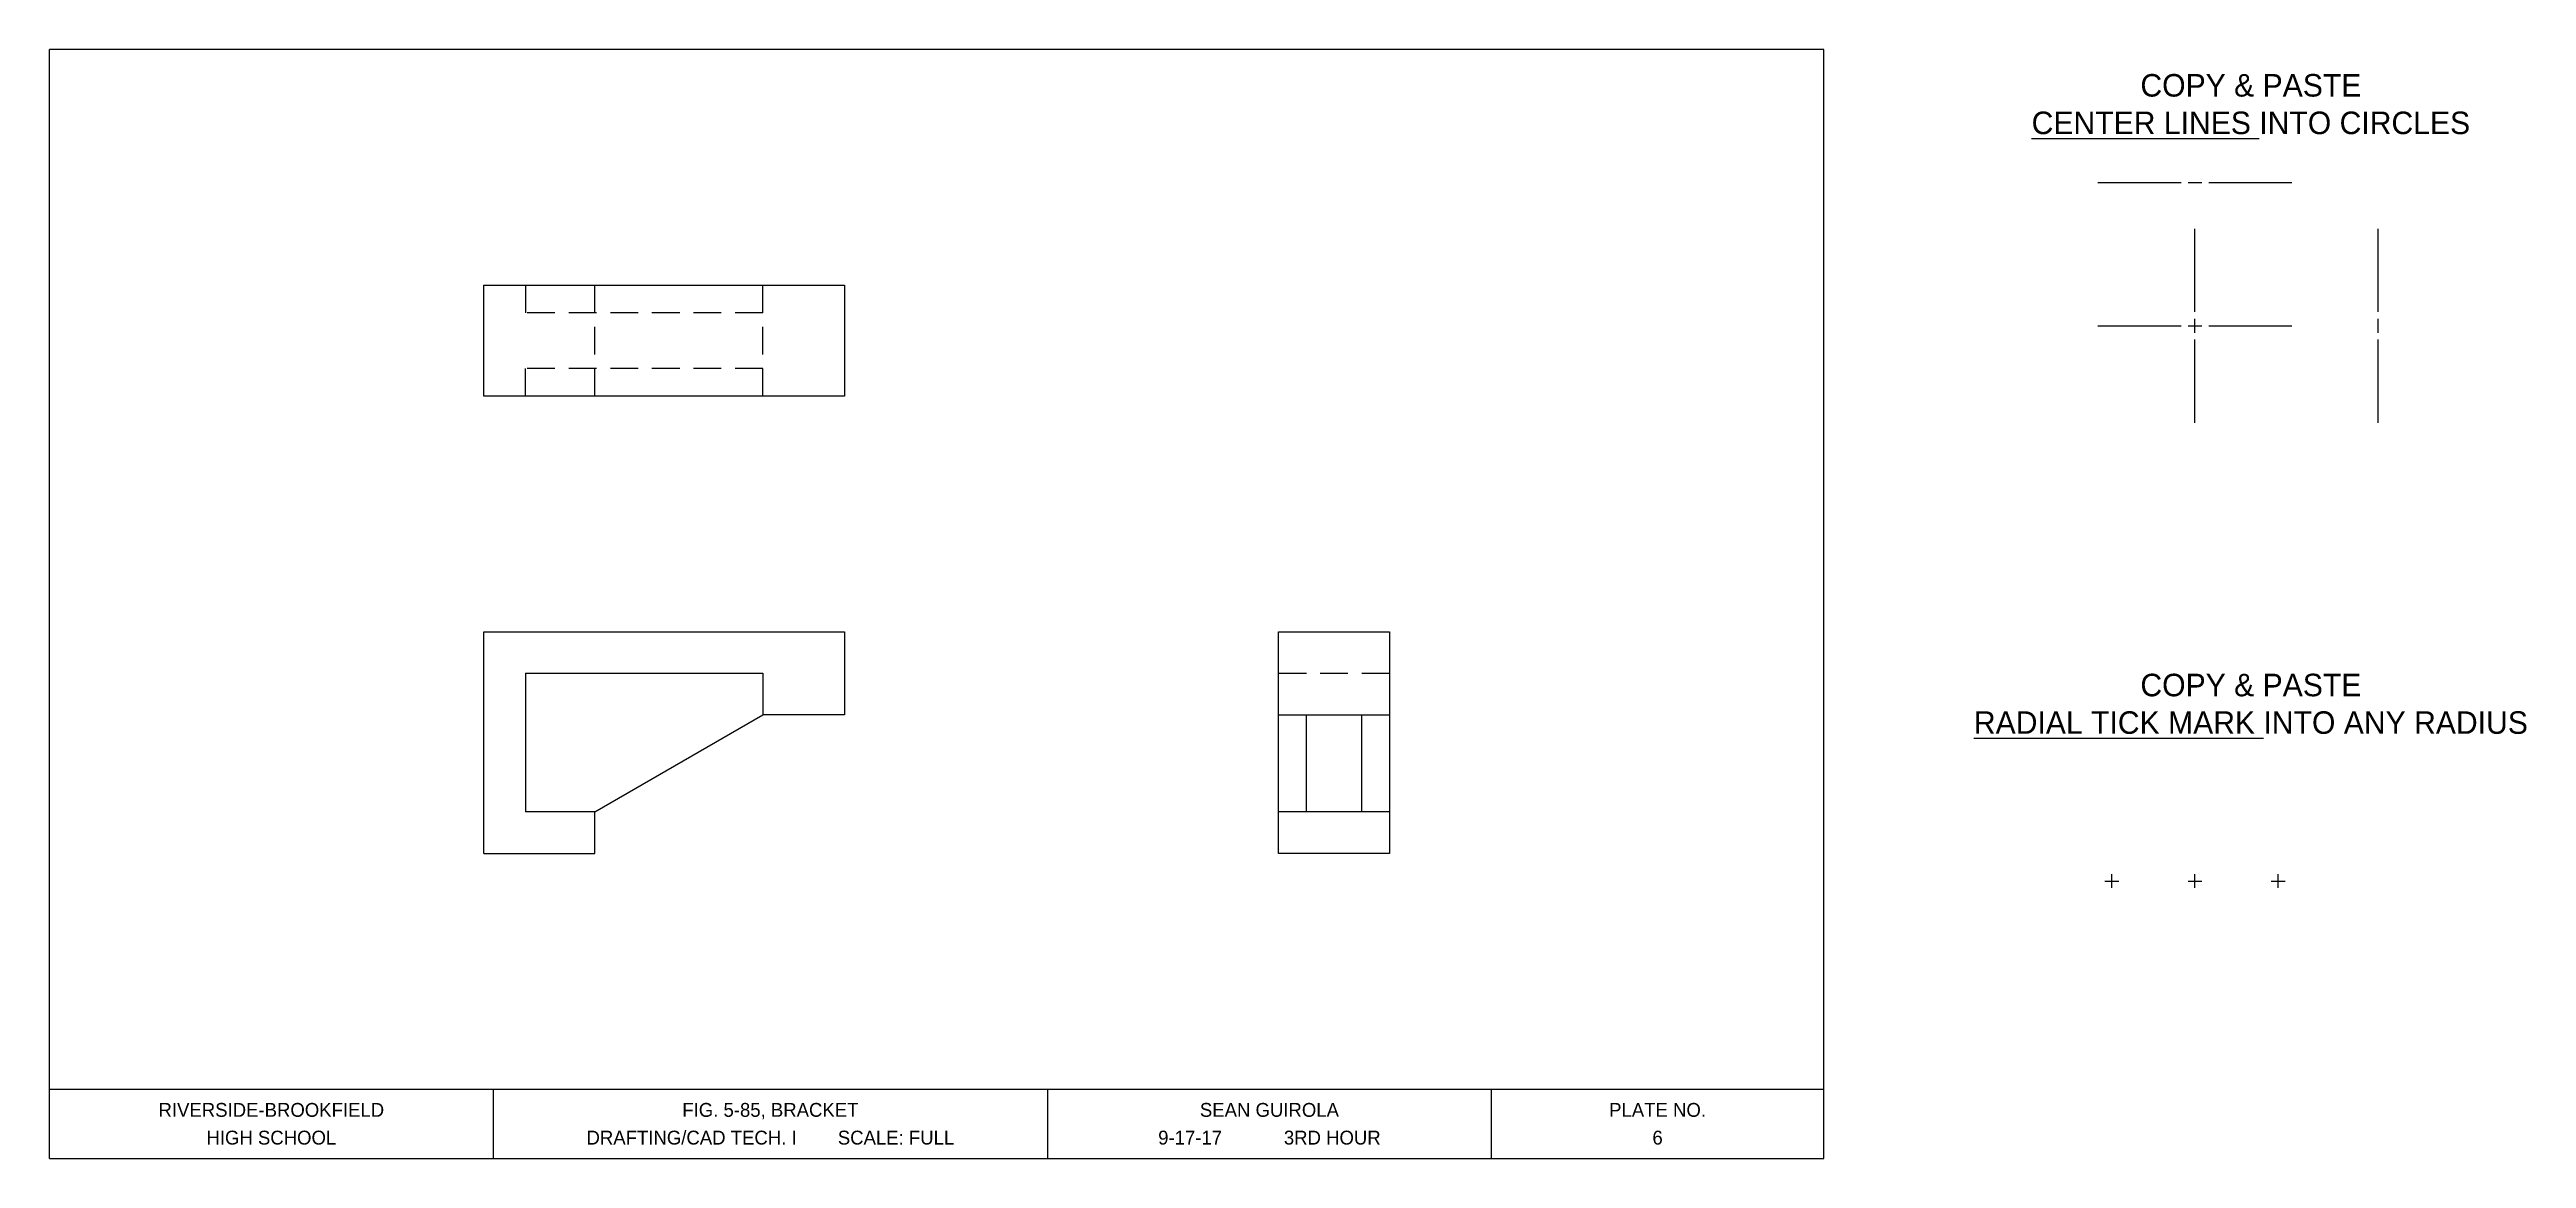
# Model space of a CAD drawing. Header units: inches. Extents: x 0 to 22.3, y 0 to 10.
import ezdxf
from ezdxf.enums import TextEntityAlignment as Align

# ---------------------------------------------------------------- set-up
doc = ezdxf.new("R2010")
doc.units = ezdxf.units.IN
doc.header["$MEASUREMENT"] = 0
doc.linetypes.add('HIDDEN', pattern=[0.375, 0.25, -0.125])
for name, color, linetype in [('Boarder Line', 7, 'Continuous'), ('Center Lines', 1, 'Continuous'), ('Hidden Lines', 5, 'HIDDEN'), ('Title Block', 6, 'Continuous')]:
    doc.layers.add(name, color=color, linetype=linetype)

msp = doc.modelspace()

# ---------------------------------------------------------------- linework, layer by layer
for p, q in [((0, 0), (0, 10)), ((3.917, 7.875), (7.167, 7.875)), ((3.917, 6.875), (3.917, 7.875)), ((7.167, 7.875), (7.167, 6.875)), ((7.167, 6.875), (3.917, 6.875)), ((3.917, 2.75), (3.917, 4.75)), ((3.917, 4.75), (7.167, 4.75)), ((7.167, 4.75), (7.167, 4)), ((11.083, 2.75), (11.083, 4.75)), ((11.083, 4.75), (12.083, 4.75)), ((12.083, 4.75), (12.083, 2.75)), ((4.292, 4.375), (4.292, 3.125)), ((4.292, 4.375), (6.432, 4.375)), ((6.432, 4.375), (6.432, 4)), ((4.917, 3.125), (6.432, 4)), ((7.167, 4), (6.432, 4)), ((11.083, 4), (12.083, 4)), ((11.333, 3.125), (11.333, 4)), ((11.833, 3.125), (11.833, 4)), ((4.917, 3.125), (4.292, 3.125)), ((4.917, 2.75), (4.917, 3.125)), ((12.083, 3.125), (11.083, 3.125)), ((3.917, 2.75), (4.917, 2.75)), ((12.083, 2.75), (11.083, 2.75))]:
    msp.add_line(p, q)
at = {"layer": 'Boarder Line'}
for p, q in [((16, 10), (0, 10)), ((16, 0), (16, 10)), ((0, 0.625), (16, 0.625)), ((4, 0.625), (4, 0)), ((9, 0.625), (9, 0)), ((13, 0.625), (13, 0)), ((0, 0), (16, 0))]:
    msp.add_line(p, q, dxfattribs=at)
at = {"layer": 'Center Lines'}
for p, q in [((18.47, 8.802), (19.22, 8.802)), ((19.283, 8.802), (19.408, 8.802)), ((19.47, 8.802), (20.22, 8.802)), ((19.345, 7.634), (19.345, 8.384)), ((20.997, 7.634), (20.997, 8.384)), ((18.47, 7.509), (19.22, 7.509)), ((19.283, 7.509), (19.408, 7.509)), ((19.345, 7.446), (19.345, 7.571)), ((19.345, 6.634), (19.345, 7.384)), ((19.47, 7.509), (20.22, 7.509)), ((20.997, 7.446), (20.997, 7.571)), ((20.997, 6.634), (20.997, 7.384)), ((18.533, 2.501), (18.658, 2.501)), ((18.595, 2.439), (18.595, 2.564)), ((19.283, 2.501), (19.408, 2.501)), ((19.345, 2.439), (19.345, 2.564)), ((20.033, 2.501), (20.158, 2.501)), ((20.095, 2.439), (20.095, 2.564))]:
    msp.add_line(p, q, dxfattribs=at)
at = {"layer": 'Hidden Lines'}
for p, q in [((4.292, 7.875), (4.292, 7.625)), ((4.917, 6.875), (4.917, 7.875)), ((6.432, 6.875), (6.432, 7.875)), ((6.432, 7.625), (4.292, 7.625)), ((4.292, 6.875), (4.292, 7.125)), ((6.432, 7.125), (4.292, 7.125)), ((11.083, 4.375), (11.083, 4.375)), ((11.083, 4.375), (12.083, 4.375))]:
    msp.add_line(p, q, dxfattribs=at)

# ---------------------------------------------------------------- texts
msp.add_text('XX', height=0.00125).set_placement((3.998, 0.624), align=Align.MIDDLE_CENTER)
at = {"layer": 'Center Lines', "char_height": 0.20313, "attachment_point": 1}
for s, insert in [('\\pxqc;COPY & PASTE \\P{\\LCENTER LINES} INTO CIRCLES', (17.323, 9.779)), ('\\pxqc;COPY & PASTE \\P{\\LRADIAL TICK MARK} INTO ANY RADIUS', (17.323, 4.371))]:
    msp.add_mtext_dynamic_manual_height_columns(s, width=5.0539, gutter_width=0.625, heights=[0], dxfattribs=dict(at, insert=insert))
at = {"layer": 'Title Block'}
for s, height, p in [('RIVERSIDE-BROOKFIELD', 0.125, (2, 0.438)), ('FIG. 5-85, BRACKET', 0.125, (6.5, 0.438)), ('SEAN GUIROLA', 0.125, (11, 0.438)), ('PLATE NO.', 0.125, (14.5, 0.438)), ('HIGH SCHOOL', 0.125, (2, 0.188)), ('DRAFTING/CAD TECH. I        SCALE: FULL', 0.125, (6.5, 0.188)), ('9-17-17            3RD HOUR', 0.125, (11, 0.188)), ('6', 0.125, (14.5, 0.188)), ('007', 0.0000781, (1.771, 0.187))]:
    msp.add_text(s, height=height, dxfattribs=at).set_placement(p, align=Align.MIDDLE_CENTER)

doc.saveas('drawing.dxf')
